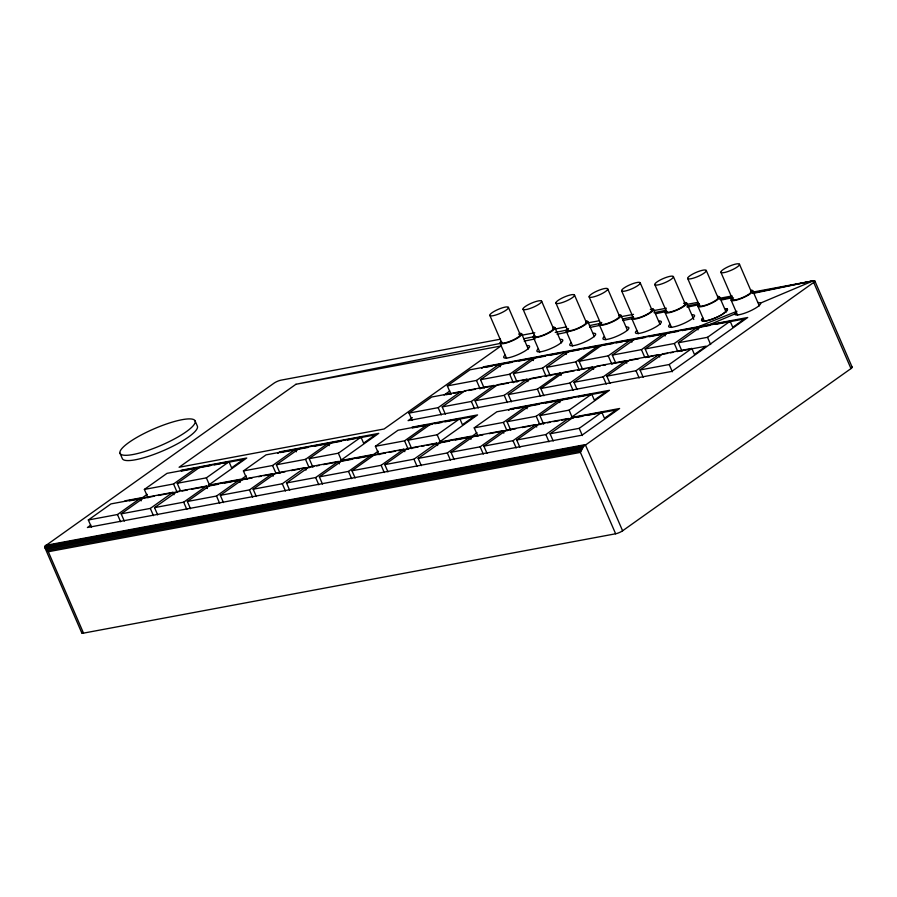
<?xml version="1.0" encoding="UTF-8"?>
<svg xmlns="http://www.w3.org/2000/svg" width="897" height="897" viewBox="0 0 897 897"><rect width="100%" height="100%" fill="white"/><g stroke="black" fill="none" stroke-linecap="round" stroke-linejoin="round"><path stroke-width="1.35" d="M81.795 632.957L45.108 548.168L45.041 546.094L274.056 383.142A5.348 1.177 -23.4 0 1 281.019 380.16L500.504 339.189M851.881 366.963A5.348 1.177 -23.4 0 1 850.984 368.589L622.596 530.8A5.348 1.177 -23.4 0 1 615.634 533.782L580.415 452.391L583.465 446.493L813.702 282.443A5.348 1.177 -23.4 0 0 813.164 280.862L752.74 292.108M91.46 527.223L88.332 519.98L110.959 503.901L140.111 498.463L141.154 500.874M90.821 525.081L87.413 527.514L582.052 435.168L619.614 408.494L571.109 417.542L609.467 390.296L510.875 408.696L508.621 410.299M144.383 489.426L167.021 473.347L196.163 467.909L173.536 483.976L144.383 489.426L148.039 497.869M295.932 384.275L179.097 467.259L384.095 428.99L500.93 346.007L295.932 384.275L500.358 343.405M88.332 519.98L117.473 514.53L140.111 498.463M147.175 494.325L142.657 497.532L124.963 500.829M124.302 521.09L121.162 513.846L143.789 497.768L172.942 492.33L173.984 494.74M180.353 490.536L177.225 483.292L199.852 467.214L229.004 461.776L231.617 467.808L243.334 459.488L223.454 463.2M121.162 513.846L150.315 508.408L172.942 492.33M157.659 514.856L154.531 507.624L177.157 491.545L206.31 486.107L207.353 488.517M177.225 483.292L206.366 477.854L229.004 461.776M154.531 507.624L183.672 502.174L206.31 486.107M190.489 508.734L187.361 501.49L209.988 485.412L239.14 479.973L240.183 482.384M247.079 479.379L243.423 470.936L266.05 454.857L295.203 449.419L296.245 451.83M187.361 501.49L216.513 496.041L239.14 479.973M246.204 475.836L241.697 479.043L208.396 485.255L246.753 458.008L181.026 470.275M277.801 453.4L280.055 451.796L378.747 433.363L340.378 460.621L373.679 454.398L378.198 451.191M223.454 502.578L220.314 495.335L242.952 479.256L272.094 473.818L273.148 476.229M243.423 470.936L272.565 465.498L295.203 449.419M280.032 473.235L276.377 464.781L299.004 448.713L328.156 443.264L329.199 445.674M220.314 495.335L249.467 489.897L272.094 473.818M256.284 496.445L253.156 489.201L275.783 473.134L304.935 467.685L305.978 470.106M276.377 464.781L305.529 459.342L328.156 443.264M312.862 467.102L309.207 458.647L331.845 442.58L360.998 437.131L363.599 443.174L375.327 434.843L358.094 438.061M253.156 489.201L282.308 483.763L304.935 467.685M289.653 490.222L286.513 482.978L309.151 466.9L338.292 461.462L339.346 463.872M309.207 458.647L338.36 453.209L360.998 437.131M286.513 482.978L315.666 477.54L338.292 461.462M409.01 413.102L431.648 397.023L460.789 391.585L438.162 407.653L409.01 413.102L412.149 420.345M450.989 394.332L447.334 385.878L469.961 369.811L499.113 364.361L500.156 366.783M319.354 476.845L341.981 460.778L371.134 455.328L348.496 471.407L319.354 476.845L322.483 484.088M412.34 417.621L408.09 420.637L671.831 371.392L747.706 317.504L483.965 366.738L481.689 368.353M444.127 395.039L449.823 390.991M375.406 446.291L398.044 430.224L427.185 424.774L404.558 440.853L375.406 446.291L379.061 454.745M447.334 385.878L476.475 380.44L499.113 364.361M355.111 478L351.983 470.757L374.61 454.678L403.762 449.24L404.805 451.651M442.21 406.902L464.848 390.823L493.989 385.385L471.362 401.464L442.21 406.902L445.349 414.145M484.189 388.132L480.523 379.689L503.161 363.61L532.313 358.172L533.356 360.583M411.701 448.646L408.034 440.203L430.672 424.124L459.825 418.686L462.426 424.718L474.154 416.399L445.002 421.837M351.983 470.757L381.135 465.319L403.762 449.24M480.523 379.689L509.675 374.24L532.313 358.172M387.953 471.867L384.813 464.624L407.451 448.556L436.592 443.107L437.646 445.529M478.224 408L475.085 400.757L497.723 384.69L526.864 379.252L527.918 381.662M517.064 381.999L513.398 373.544L536.036 357.477L565.188 352.028L566.231 354.45M408.034 440.203L437.187 434.765L459.825 418.686M384.813 464.624L413.966 459.186L436.592 443.107M475.085 400.757L504.237 395.319L526.864 379.252M513.398 373.544L542.55 368.106L565.188 352.028M421.31 465.644L418.181 458.401L440.808 442.322L469.961 436.884L471.003 439.295M511.425 401.811L508.285 394.568L530.923 378.489L560.064 373.051L561.118 375.462M546.598 367.355L569.236 351.276L598.377 345.838L575.751 361.906L546.598 367.355L550.253 375.798M477.888 436.29L474.233 427.847L496.871 411.768L526.012 406.33L527.066 408.74M418.181 458.401L447.334 452.951L469.961 436.884M508.285 394.568L537.438 389.119L560.064 373.051M477.025 432.746L472.506 435.953L439.205 442.165L477.574 414.919L412.048 427.151M454.151 459.511L451.012 452.267L473.65 436.189L502.791 430.751L503.834 433.161M543.918 395.745L540.779 388.502L563.406 372.423L592.558 366.985L593.601 369.396M582.231 368.521L579.092 361.289L601.719 345.21L630.871 339.772L631.914 342.183M474.233 427.847L503.385 422.397L526.012 406.33M510.729 430.168L507.074 421.713L529.701 405.635L558.853 400.197L559.896 402.607M451.012 452.267L480.164 446.829L502.791 430.751M540.779 388.502L569.931 383.053L592.558 366.985M579.092 361.289L608.244 355.84L630.871 339.772M487.015 453.377L483.875 446.134L506.513 430.055L535.655 424.617L536.709 427.028M577.107 389.545L573.979 382.301L596.606 366.223L625.758 360.785L626.801 363.195M615.432 362.332L612.292 355.089L634.919 339.01L664.072 333.572L665.114 335.983M507.074 421.713L536.227 416.275L558.853 400.197M543.593 424.023L539.938 415.58L562.565 399.501L591.717 394.063L594.33 400.096L606.047 391.776L578.217 396.967M483.875 446.134L513.028 440.685L535.655 424.617M573.979 382.301L603.132 376.863L625.758 360.785M612.292 355.089L641.445 349.639L664.072 333.572M516.717 440.001L539.344 423.922L568.496 418.484L545.869 434.563L516.717 440.001L519.845 447.244M609.982 383.4L606.854 376.168L629.481 360.089L658.633 354.651L659.676 357.062M648.823 357.398L645.167 348.944L667.794 332.877L696.947 327.427L697.989 329.849M539.938 415.58L569.09 410.142L591.717 394.063M606.854 376.168L636.007 370.719L658.633 354.651M645.167 348.944L674.32 343.506L696.947 327.427M553.214 441.01L550.074 433.778L572.701 417.699L601.853 412.261L604.466 418.294L616.183 409.963L587.042 415.412M643.183 377.211L640.054 369.968L662.681 353.889L691.834 348.451L694.446 354.483L706.163 346.164L677.011 351.602M682.023 351.198L678.367 342.755L700.994 326.676L730.147 321.238L732.759 327.27L744.476 318.94L715.324 324.389M550.074 433.778L579.227 428.329L601.853 412.261M640.054 369.968L669.207 364.518L691.834 348.451M678.367 342.755L707.52 337.306L730.147 321.238M709.65 324.636L734.778 313.972M760.521 303.085L813.164 280.862L752.796 292.938M698.247 326.766L736.886 311.293L734.733 314.253A14.083 3.095 -23.4 0 0 752 310.104L755.016 308.478A14.083 3.095 -23.4 0 0 760.622 303.164L758.391 302.435M524.207 341.152L535.161 338.864M557.071 334.289L568.036 332.002M589.946 327.439L600.9 325.151M622.81 320.577L632.396 318.581M655.673 313.726L666.628 311.438M687.169 307.155L699.503 304.576M721.412 300.013L732.367 297.726M752.908 293.442L813.164 280.862M523.68 338.741L534.657 336.554M555.232 332.439L567.577 329.961M589.531 325.577L600.508 323.38M622.462 318.996L633.439 316.798M654.014 312.683L666.359 310.216M686.945 306.101L699.29 303.635M719.865 299.52L732.221 297.053M521.079 335.355L534.803 332.787M555.378 328.952L566.355 326.9M588.297 322.808L599.263 320.756M621.184 316.663L633.517 314.365M654.07 310.53L666.404 308.232M686.956 304.386L697.922 302.345M719.843 298.252L732.176 295.954M485.613 367.277L492.24 366.032M494.886 365.539L512.12 362.321M518.814 361.076L545.309 356.131M550.366 355.178L559.638 353.452M562.284 352.958L579.518 349.74M583.566 348.989L612.718 343.54M616.06 342.923L622.675 341.679M625.332 341.185L645.201 337.474M649.26 336.723L678.401 331.285M682.135 330.589L709.953 325.387M445.977 394.736L451.269 393.749M453.927 393.245L465.846 391.025M468.503 390.531L475.13 389.287M479.177 388.536L489.773 386.562M492.419 386.058L508.319 383.097M512.052 382.402L518.679 381.158M521.325 380.664L541.205 376.953M545.253 376.202L557.172 373.971M559.829 373.477L574.394 370.764M577.735 370.136L585.685 368.656M588.342 368.151L600.261 365.931M602.919 365.438L605.565 364.944M612.27 363.689L638.765 358.744M645.145 357.555L653.094 356.064M655.741 355.571L667.671 353.351M670.317 352.857L672.963 352.353M181.351 471.06L191.947 469.086M194.593 468.582L210.492 465.621M214.181 464.926L220.808 463.693M280.38 452.57L308.209 447.379M314.668 446.168L341.163 441.223M347.498 440.046L355.447 438.555M412.373 427.925L432.242 424.225M434.899 423.72L441.515 422.487M511.2 409.481L513.846 408.987M516.493 408.494L539.019 404.289M545.354 403.101L571.86 398.156M129.269 500.874L154.441 496.176M158.13 495.48L179.322 491.522M181.979 491.029L187.271 490.042M191.487 489.257L203.417 487.026M206.063 486.533L217.982 484.313M224.317 483.124L232.267 481.644M234.924 481.151L252.147 477.933M258.605 476.722L261.251 476.229M263.909 475.735L285.1 471.777M291.435 470.6L299.385 469.109M302.042 468.615L313.961 466.384M316.619 465.891L319.265 465.397M323.481 464.612L352.622 459.174M356.311 458.479L366.918 456.506M369.564 456.012L385.463 453.041M388.939 452.391L395.566 451.157M398.223 450.664L410.142 448.433M412.788 447.939L418.092 446.953M421.781 446.258L424.427 445.764M427.073 445.271L449.599 441.066M455.138 440.035L482.967 434.843M489.302 433.655L515.797 428.71M522.166 427.521L530.116 426.041M532.762 425.537L544.692 423.317M547.338 422.823L549.984 422.33M553.673 421.635L558.977 420.648M561.623 420.155L573.553 417.924M576.199 417.43L582.826 416.197M45.669 545.365L585.293 444.62L622.596 530.8M45.041 546.094L584.407 445.394M44.85 547.047L583.465 446.493M582.534 447.838L45.108 548.168L48.281 551.733L83.511 633.125L615.634 533.782M45.803 549.379L581.682 449.341M46.891 550.59L580.953 450.888M48.281 551.733L580.415 452.391M814.88 281.041L852.15 367.176M813.702 282.443L850.984 368.589M752.774 290.785L759.299 305.877M739.476 264.29A10.114 2.22 -23.4 0 1 726.155 272.094A10.114 2.22 -23.4 0 1 724.911 268.438A10.114 2.22 -23.4 0 1 739.476 264.29L751.226 291.447M720.885 272.251L732.636 299.407M731.089 300.069L737.614 315.161M719.573 296.985L726.099 312.066M706.275 270.49A10.114 2.22 -23.4 0 1 692.955 278.283A10.114 2.22 -23.4 0 1 691.71 274.628A10.114 2.22 -23.4 0 1 706.275 270.49L718.026 297.647M687.685 278.451L699.436 305.608M697.888 306.269L704.414 321.361M707.52 337.306L710.648 344.549M686.698 303.119L693.773 319.467M673.4 276.624A10.114 2.22 -23.4 0 1 660.08 284.427A10.114 2.22 -23.4 0 1 658.835 280.772A10.114 2.22 -23.4 0 1 673.4 276.624L685.151 303.78M654.81 284.584L666.561 311.741M665.013 312.403L671.539 327.495M674.32 343.506L677.448 350.749M653.498 309.319L660.024 324.411M640.2 282.824A10.114 2.22 -23.4 0 1 626.88 290.617A10.114 2.22 -23.4 0 1 625.635 286.973A10.114 2.22 -23.4 0 1 640.2 282.824L651.951 309.981M669.207 364.518L672.335 371.762M621.61 290.785L633.36 317.942M631.813 318.603L638.339 333.695M641.445 349.639L644.573 356.883M621.004 315.385L627.53 330.477M607.706 288.89A10.114 2.22 -23.4 0 1 594.386 296.683A10.114 2.22 -23.4 0 1 593.141 293.039A10.114 2.22 -23.4 0 1 607.706 288.89L619.457 316.047M636.007 370.719L639.135 377.962M589.116 296.851L600.867 324.008M599.319 324.669L605.856 339.761M608.244 355.84L611.9 364.294M587.804 321.586L594.341 336.667M574.506 295.091A10.114 2.22 -23.4 0 1 561.186 302.883A10.114 2.22 -23.4 0 1 559.941 299.228A10.114 2.22 -23.4 0 1 574.506 295.091L586.257 322.247M603.132 376.863L606.26 384.095M555.916 303.051L567.666 330.208M566.119 330.87L572.656 345.95M575.751 361.906L579.406 370.36M554.929 327.719L561.466 342.811M541.631 301.224A10.114 2.22 -23.4 0 1 528.311 309.028A10.114 2.22 -23.4 0 1 527.066 305.372A10.114 2.22 -23.4 0 1 541.631 301.224L553.382 328.38M569.931 383.053L573.06 390.296M579.227 428.329L582.355 435.572M569.09 410.142L572.219 417.374M523.041 309.185L534.791 336.341M533.244 337.003L539.781 352.095M542.55 368.106L546.206 376.549M521.729 333.919L528.266 349M508.431 307.424A10.114 2.22 -23.4 0 1 495.122 315.217A10.114 2.22 -23.4 0 1 493.866 311.562A10.114 2.22 -23.4 0 1 508.431 307.424L520.182 334.581M537.438 389.119L540.577 396.362M545.869 434.563L548.998 441.806M536.227 416.275L539.882 424.718M489.84 315.385L501.602 342.542M500.044 343.203L506.581 358.295M509.675 374.24L513.331 382.694M504.237 395.319L507.377 402.562M513.028 440.685L516.167 447.928M503.385 422.397L507.04 430.852M476.475 380.44L480.13 388.894M471.362 401.464L474.502 408.696M480.164 446.829L483.292 454.073M438.162 407.653L441.302 414.896M447.334 452.951L450.462 460.195M437.187 434.765L440.326 441.997M413.966 459.186L417.105 466.429M404.558 440.853L408.213 449.296M381.135 465.319L384.264 472.551M348.496 471.407L351.635 478.65M338.36 453.209L341.499 460.453M315.666 477.54L318.805 484.772M305.529 459.342L309.185 467.786M282.308 483.763L285.437 491.007M272.565 465.498L275.704 472.73M249.467 489.897L252.606 497.14M195.142 421.018A40.881 8.992 -23.4 0 1 141.3 452.537A40.881 8.992 -23.4 0 1 136.254 437.758A40.881 8.992 -23.4 0 1 195.142 421.018L197.43 426.288A40.881 8.992 -23.4 0 1 162.761 450.911A40.881 8.992 -23.4 0 1 122.272 458.468L119.985 453.187M216.513 496.041L219.642 503.284M206.366 477.854L209.506 485.098M183.672 502.174L186.811 509.418M173.536 483.976L177.191 492.431M150.315 508.408L153.443 515.652M117.473 514.53L120.613 521.774M553.057 327.113A11.796 2.59 -23.4 0 1 544.928 334.828A11.796 2.59 -23.4 0 1 534.276 335.153M552.877 327.977A10.114 2.22 -23.4 0 1 544.815 334.469A10.114 2.22 -23.4 0 1 534.926 335.657M519.856 333.314A11.796 2.59 -23.4 0 1 511.727 341.017A11.796 2.59 -23.4 0 1 501.075 341.353M518.578 334.065A10.114 2.22 -23.4 0 1 512.815 340.131A10.114 2.22 -23.4 0 1 501.726 341.858M585.932 320.969A11.796 2.59 -23.4 0 1 577.803 328.683A11.796 2.59 -23.4 0 1 567.151 329.02M585.752 321.832A10.114 2.22 -23.4 0 1 576.468 328.84A10.114 2.22 -23.4 0 1 568.552 328.616M750.901 290.18A11.796 2.59 -23.4 0 1 742.772 297.894A11.796 2.59 -23.4 0 1 732.12 298.219M750.722 291.043A10.114 2.22 -23.4 0 1 741.427 298.039A10.114 2.22 -23.4 0 1 733.522 297.815M684.826 302.513A11.796 2.59 -23.4 0 1 676.697 310.227A11.796 2.59 -23.4 0 1 666.045 310.553M683.548 303.264A10.114 2.22 -23.4 0 1 677.784 309.342A10.114 2.22 -23.4 0 1 666.695 311.057M651.626 308.714A11.796 2.59 -23.4 0 1 643.497 316.428A11.796 2.59 -23.4 0 1 632.845 316.753M650.347 309.465A10.114 2.22 -23.4 0 1 644.584 315.531A10.114 2.22 -23.4 0 1 633.495 317.258M619.132 314.78A11.796 2.59 -23.4 0 1 611.003 322.494A11.796 2.59 -23.4 0 1 600.351 322.819M618.952 315.643A10.114 2.22 -23.4 0 1 609.668 322.64A10.114 2.22 -23.4 0 1 601.752 322.415M717.701 296.38A11.796 2.59 -23.4 0 1 709.572 304.083A11.796 2.59 -23.4 0 1 698.92 304.419M717.522 297.232A10.114 2.22 -23.4 0 1 709.449 303.735A10.114 2.22 -23.4 0 1 699.57 304.924M83.511 633.125A5.348 1.177 -23.4 0 1 82.266 632.116M702.766 318.233A14.083 3.095 -23.4 0 0 701.712 319.5L701.532 320.442L703.764 321.171A14.083 3.095 -23.4 0 0 721.816 314.679L727.243 310.306A14.083 3.095 -23.4 0 0 725.191 308.635A13.982 3.072 -23.4 0 1 715.47 317.818A13.982 3.072 -23.4 0 1 702.856 318.211M692.316 314.769A14.083 3.095 -23.4 0 1 688.941 320.812L685.925 322.449A14.083 3.095 -23.4 0 1 671.943 327.226A14.083 3.095 -23.4 0 1 669.891 324.366M659.116 320.969A14.083 3.095 -23.4 0 1 655.741 327.013L652.724 328.638A14.083 3.095 -23.4 0 1 638.742 333.426A14.083 3.095 -23.4 0 1 636.691 330.567M626.622 327.035A14.083 3.095 -23.4 0 1 623.258 333.079L620.231 334.704A14.083 3.095 -23.4 0 1 606.249 339.492A14.083 3.095 -23.4 0 1 604.197 336.633M593.422 333.236A14.083 3.095 -23.4 0 1 587.03 340.905L583.712 342.441A14.083 3.095 -23.4 0 1 570.997 342.833M560.547 339.369A14.083 3.095 -23.4 0 1 554.155 347.049L550.836 348.574A14.083 3.095 -23.4 0 1 538.122 348.967M527.346 345.569A14.083 3.095 -23.4 0 1 523.983 351.613L520.955 353.239A14.083 3.095 -23.4 0 1 506.973 358.026A14.083 3.095 -23.4 0 1 504.921 355.167"/></g></svg>
